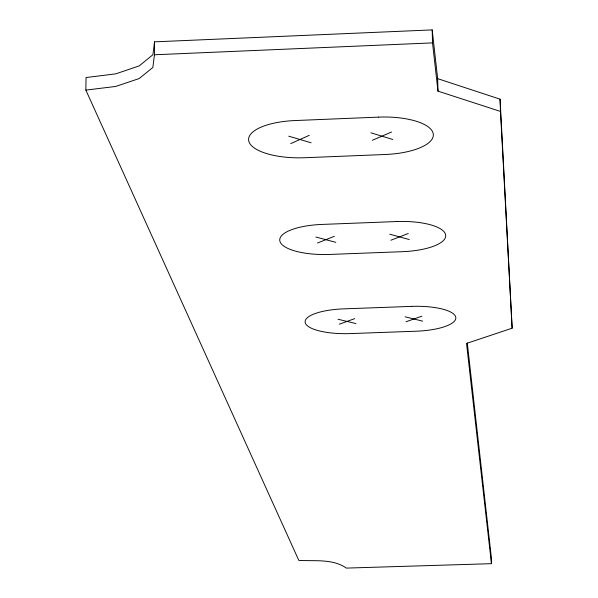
<?xml version="1.0" encoding="UTF-8"?>
<svg xmlns="http://www.w3.org/2000/svg" width="598" height="598" viewBox="0 0 598 598"><rect width="100%" height="100%" fill="white"/><g stroke="black" fill="none" stroke-linecap="round" stroke-linejoin="round"><path stroke-width="0.9" d="M85.858 90.104L115.638 86.456L139.132 78.57L152.841 67.492L154.434 54.769L154.516 41.845L432.197 29.9L437.661 78.652L437.983 91.135L500.466 111.422L512.142 328.197L466.53 343.431L491.451 563.675L346.362 568.1C332.854 558.554 314.496 561.343 298.798 560.371L85.858 90.104L86.037 77.538L115.773 73.86L139.237 65.892L152.924 54.702L154.516 41.845M290.74 143.61L309.263 135.342M372.337 140.298L391.555 131.994M317.486 243.027L334.312 236.322M390.86 240.232L408.247 233.497M339.32 324.183L354.734 318.629M405.975 321.769L421.852 316.192M154.434 54.769L432.518 42.892L437.983 91.135M337.99 319.242L355.959 323.585M405.055 316.805L422.666 321.163M315.871 237.032L335.807 242.332M389.739 234.199L409.241 239.529M288.744 136.18L311.11 142.78M370.954 132.831L392.781 139.476M437.661 78.652L500.07 99.171L512.142 328.197M467.292 343.005L491.235 556.529L491.451 563.675M500.07 99.171L500.466 111.422M432.197 29.9L432.518 42.892M378.571 117.118L295.068 120.549A51.346 18.702 -0.4 0 0 248.813 141.21A51.346 18.702 -0.4 0 0 304.681 157.73L385.112 154.501A51.435 18.785 -1.1 0 0 433.229 133.728A51.435 18.785 -1.1 0 0 378.571 117.118M396.84 221.537L321.926 224.429A46.128 15.1 -0.7 0 0 279.894 241.188A46.128 15.1 -0.7 0 0 329.685 254.442L402.118 251.698A46.203 15.152 -1.2 0 0 445.645 234.857A46.203 15.152 -1.2 0 0 396.84 221.537M411.678 306.378L343.753 308.86A41.867 12.446 -0.8 0 0 305.249 322.741A41.867 12.446 -0.8 0 0 350.151 333.594L416.029 331.225A41.942 12.483 -1.3 0 0 455.766 317.284A41.942 12.483 -1.3 0 0 411.678 306.378"/></g></svg>
